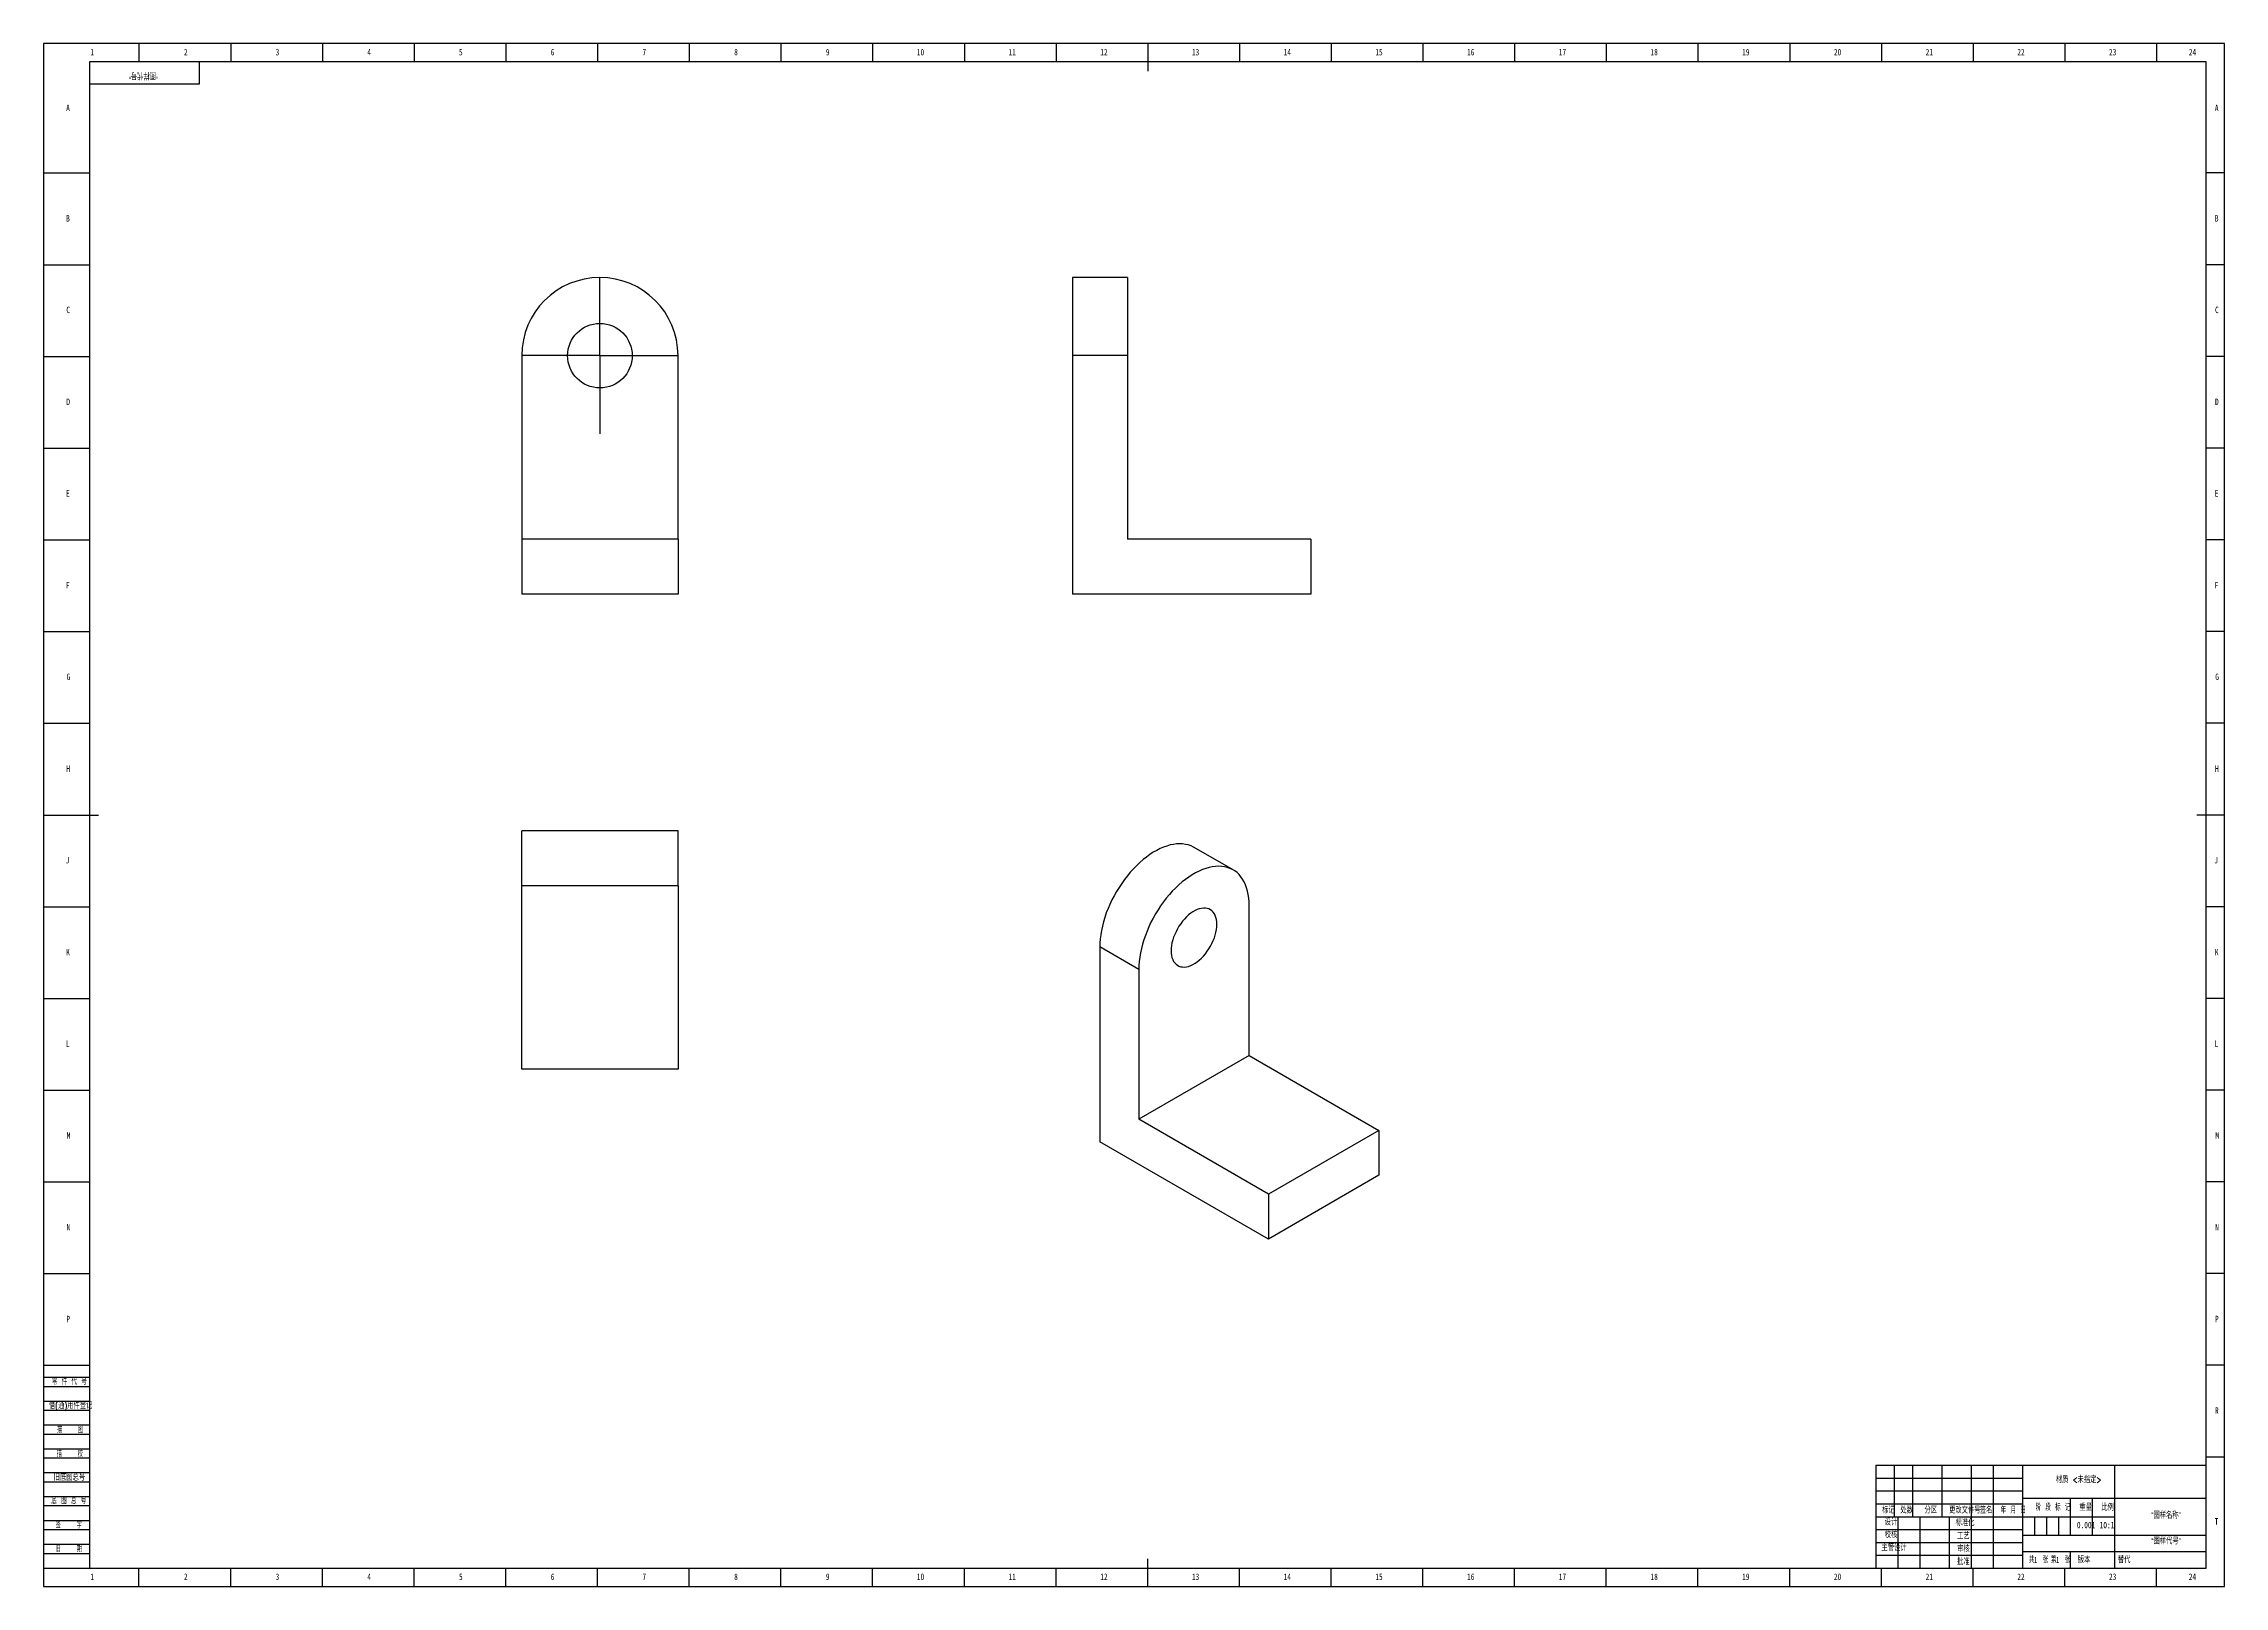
# Model space of a CAD drawing. Header units: millimetres. Extents: x 0 to 1189, y 0 to 841.
import ezdxf

# ---------------------------------------------------------------- set-up
doc = ezdxf.new("R2010")
doc.units = ezdxf.units.MM
for name, color, linetype in [('10', 7, 'Continuous'), ('5', 7, 'Continuous'), ('9', 7, 'Continuous'), ('SLD-0', 7, 'Continuous')]:
    doc.layers.add(name, color=color, linetype=linetype)
doc.styles.add('SLDTEXTSTYLE0', font='TXT', dxfattribs={"width": 0.7, "bigfont": 'bigfont'})
doc.styles.add('SLDTEXTSTYLE1', font='TXT', dxfattribs={"width": 0.6, "bigfont": 'bigfont'})
doc.styles.add('SLDTEXTSTYLE2', font='TXT', dxfattribs={"width": 0.614286, "bigfont": 'bigfont'})
doc.styles.add('SLDTEXTSTYLE3', font='TXT', dxfattribs={"width": 0.62, "bigfont": 'bigfont'})
doc.styles.add('SLDTEXTSTYLE4', font='TXT', dxfattribs={"width": 0.566667, "bigfont": 'bigfont'})
doc.styles.add('SLDTEXTSTYLE5', font='TXT', dxfattribs={"width": 0.7})

# ---------------------------------------------------------------- blocks, each defined once
blk = doc.blocks.new('SW_CENTERMARKSYMBOL_0')
at = {"layer": '10', "color": 0}
for p, q in [((0, 25), (0, 42.6)), ((0, 0), (0, 25)), ((-25, 0), (-42.6, 0)), ((0, 0), (-25, 0)), ((0, 0), (0, -25)), ((0, 0), (25, 0)), ((25, 0), (42.6, 0)), ((0, -25), (0, -42.6))]:
    blk.add_line(p, q, dxfattribs=at)

msp = doc.modelspace()

# ---------------------------------------------------------------- linework, layer by layer
at = {"color": 7, "linetype": 'Continuous', "lineweight": 25}
for p, q in [((590.9, 713.5), (560.9, 713.5)), ((560.9, 713.5), (560.9, 670.9)), ((590.9, 713.5), (590.9, 670.9)), ((260.7, 670.9), (260.7, 570.9)), ((345.9, 570.9), (345.9, 670.9)), ((590.9, 670.9), (560.9, 670.9)), ((560.9, 670.9), (560.9, 540.9)), ((590.9, 670.9), (590.9, 570.9)), ((260.7, 570.9), (260.7, 540.9)), ((345.9, 570.9), (260.7, 570.9)), ((345.9, 570.9), (345.9, 540.9)), ((690.9, 570.9), (590.9, 570.9)), ((690.9, 570.9), (690.9, 540.9)), ((345.9, 540.9), (260.7, 540.9)), ((690.9, 540.9), (560.9, 540.9)), ((260.7, 381.9), (260.7, 411.9)), ((345.9, 411.9), (260.7, 411.9)), ((345.9, 381.9), (345.9, 411.9)), ((648.5, 390.6), (627.3, 402.8)), ((345.9, 381.9), (260.7, 381.9)), ((260.7, 281.9), (260.7, 381.9)), ((345.9, 381.9), (345.9, 281.9)), ((657.3, 289.4), (657.3, 371.1)), ((597.1, 336.3), (575.9, 348.6)), ((575.9, 348.6), (575.9, 242.4)), ((597.1, 336.3), (597.1, 254.7)), ((657.3, 289.4), (597.1, 254.7)), ((657.3, 289.4), (728, 248.6)), ((345.9, 281.9), (260.7, 281.9)), ((667.8, 213.8), (597.1, 254.7)), ((667.8, 189.3), (575.9, 242.4)), ((728, 248.6), (667.8, 213.8)), ((728, 248.6), (728, 224.1)), ((728, 224.1), (667.8, 189.3)), ((667.8, 213.8), (667.8, 189.3))]:
    msp.add_line(p, q, dxfattribs=at)
at = {"color": 7, "linetype": 'Continuous', "lineweight": 25, "flags": 128}
for points in [[(627.3, 402.8), (626.9, 403), (625.6, 403.7), (624.1, 404.2), (622.6, 404.5), (621, 404.8), (619.4, 404.8), (617.7, 404.8), (616, 404.5), (614.2, 404.2), (612.4, 403.6), (610.6, 403), (608.8, 402.2), (606.9, 401.2), (605, 400.2), (603.2, 399), (601.4, 397.6), (599.5, 396.2), (597.7, 394.6), (596, 393), (594.2, 391.2), (592.5, 389.3), (590.9, 387.4), (589.3, 385.3), (587.8, 383.2), (586.4, 381), (585, 378.8), (583.7, 376.5), (582.5, 374.2), (581.4, 371.8), (580.4, 369.5), (579.4, 367.1), (578.6, 364.7), (577.9, 362.3), (577.3, 359.9), (576.8, 357.6), (576.4, 355.2), (576.1, 353), (575.9, 350.7), (575.9, 348.6)], [(657.3, 371.1), (657.3, 373.2), (657.1, 375.2), (656.8, 377.2), (656.4, 379), (655.9, 380.8), (655.3, 382.5), (654.6, 384), (653.7, 385.5), (652.8, 386.8), (651.8, 388), (650.7, 389.1), (649.4, 390), (648.2, 390.8), (646.8, 391.4), (645.3, 391.9), (643.8, 392.3), (642.3, 392.5), (640.6, 392.6), (638.9, 392.5), (637.2, 392.3), (635.4, 391.9), (633.6, 391.4), (631.8, 390.7), (630, 389.9), (628.1, 389), (626.3, 387.9), (624.4, 386.7), (622.6, 385.4), (620.7, 384), (618.9, 382.4), (617.2, 380.7), (615.4, 379), (613.8, 377.1), (612.1, 375.1), (610.6, 373.1), (609, 371), (607.6, 368.8), (606.2, 366.6), (604.9, 364.3), (603.7, 362), (602.6, 359.6), (601.6, 357.2), (600.7, 354.8), (599.8, 352.4), (599.1, 350), (598.5, 347.7), (598, 345.3), (597.6, 343), (597.3, 340.7), (597.1, 338.5), (597.1, 336.3)], [(639.6, 360.9), (639.6, 362.2), (639.4, 363.5), (639.1, 364.6), (638.7, 365.7), (638.3, 366.7), (637.7, 367.5), (637, 368.2), (636.2, 368.8), (635.3, 369.3), (634.4, 369.6), (633.4, 369.7), (632.4, 369.8), (631.3, 369.6), (630.1, 369.4), (629, 368.9), (627.8, 368.4), (626.6, 367.7), (625.4, 366.9), (624.3, 366), (623.1, 364.9), (622, 363.8), (621, 362.6), (620, 361.2), (619, 359.9), (618.2, 358.4), (617.4, 356.9), (616.7, 355.4), (616.1, 353.9), (615.6, 352.4), (615.2, 350.9), (615, 349.4), (614.8, 347.9), (614.7, 346.5), (614.8, 345.2), (615, 343.9), (615.2, 342.8), (615.6, 341.7), (616.1, 340.7), (616.7, 339.9), (617.4, 339.2), (618.2, 338.6), (619, 338.1), (620, 337.8), (621, 337.7), (622, 337.6), (623.1, 337.8), (624.3, 338), (625.4, 338.5), (626.6, 339), (627.8, 339.7), (629, 340.5), (630.1, 341.4), (631.3, 342.5), (632.4, 343.6), (633.4, 344.8), (634.4, 346.2), (635.3, 347.5), (636.2, 349), (637, 350.5), (637.7, 352), (638.3, 353.5), (638.7, 355), (639.1, 356.5), (639.4, 358), (639.6, 359.5), (639.6, 360.9)]]:
    msp.add_lwpolyline(points, dxfattribs=at)
at = {"color": 7, "linetype": 'Continuous', "lineweight": 25}
msp.add_circle((303.3, 670.9), 17.6, dxfattribs=at)
msp.add_arc((303.3, 670.9), 42.6, 0, 180, dxfattribs=at)
at = {"layer": '5', "color": 7}
for p, q in [((1189, 841), (0, 841)), ((0, 841), (0, 0)), ((1189, 0), (1189, 841)), ((0, 114), (25, 114)), ((0, 109), (25, 109)), ((0, 101), (25, 101)), ((0, 96), (25, 96)), ((0, 88), (25, 88)), ((0, 83), (25, 83)), ((0, 75), (25, 75)), ((0, 70), (25, 70)), ((0, 62), (25, 62)), ((0, 57), (25, 57)), ((0, 49), (25, 49)), ((999, 59), (1079, 59)), ((999, 52), (1079, 52)), ((0, 44), (25, 44)), ((0, 36), (25, 36)), ((1085.5, 38), (1085.5, 28)), ((1092, 38), (1092, 28)), ((1098.5, 38), (1098.5, 28)), ((0, 31), (25, 31)), ((0, 23), (25, 23)), ((0, 18), (25, 18)), ((0, 0), (1189, 0))]:
    msp.add_line(p, q, dxfattribs=at)
at = {"layer": '5'}
for p, q in [((52, 841), (52, 831.1)), ((102, 841), (102, 831.1)), ((152, 841), (152, 831.1)), ((202, 841), (202, 831.1)), ((252, 841), (252, 831.1)), ((302, 841), (302, 831.1)), ((352, 841), (352, 831.1)), ((402, 841), (402, 831.1)), ((452, 841), (452, 831.1)), ((502, 841), (502, 831.1)), ((552, 841), (552, 831.1)), ((652, 841), (652, 831.1)), ((702, 841), (702, 831.1)), ((752, 841), (752, 831.1)), ((802, 841), (802, 831.1)), ((852, 841), (852, 831.1)), ((902, 841), (902, 831.1)), ((952, 841), (952, 831.1)), ((1002, 841), (1002, 831.1)), ((1052, 841), (1052, 831.1)), ((1102, 841), (1102, 831.1)), ((1152, 841), (1152, 831.1)), ((0, 770.5), (25, 770.5)), ((1189, 770.5), (1179, 770.5)), ((0, 720.5), (25, 720.5)), ((1189, 720.5), (1179, 720.5)), ((0, 670.5), (25, 670.5)), ((1189, 670.5), (1179, 670.5)), ((0, 620.5), (25, 620.5)), ((1189, 620.5), (1179, 620.5)), ((0, 570.5), (25, 570.5)), ((1189, 570.5), (1179, 570.5)), ((0, 520.5), (25, 520.5)), ((1189, 520.5), (1179, 520.5)), ((0, 470.5), (25, 470.5)), ((1189, 470.5), (1179, 470.5)), ((0, 370.5), (25, 370.5)), ((1189, 370.5), (1179, 370.5)), ((0, 320.5), (25, 320.5)), ((1189, 320.5), (1179, 320.5)), ((0, 270.5), (25, 270.5)), ((1189, 270.5), (1179, 270.5)), ((0, 220.5), (25, 220.5)), ((1189, 220.5), (1179, 220.5)), ((0, 170.5), (25, 170.5)), ((1189, 170.5), (1179, 170.5)), ((0, 120.5), (25, 120.5)), ((1189, 120.5), (1179, 120.5)), ((1189, 70.5), (1179, 70.5)), ((52, 0), (52, 10)), ((102, 0), (102, 10)), ((152, 0), (152, 10)), ((202, 0), (202, 10)), ((252, 0), (252, 10)), ((302, 0), (302, 10)), ((352, 0), (352, 10)), ((402, 0), (402, 10)), ((452, 0), (452, 10)), ((502, 0), (502, 10)), ((552, 0), (552, 10)), ((652, 0), (652, 10)), ((702, 0), (702, 10)), ((752, 0), (752, 10)), ((802, 0), (802, 10)), ((852, 0), (852, 10)), ((902, 0), (902, 10)), ((952, 0), (952, 10)), ((1002, 0), (1002, 10)), ((1052, 0), (1052, 10)), ((1102, 0), (1102, 10)), ((1152, 0), (1152, 10))]:
    msp.add_line(p, q, dxfattribs=at)
at = {"layer": '5', "lineweight": 25}
for p, q in [((602, 841), (602, 826)), ((0, 420.5), (30, 420.5)), ((1189, 420.5), (1174, 420.5)), ((602, 0), (602, 15)), ((1105, 19), (1105, 10))]:
    msp.add_line(p, q, dxfattribs=at)
at = {"layer": '5', "color": 7, "lineweight": 25}
for p, q in [((1179, 831.1), (25, 831.1)), ((25, 831.1), (25, 10)), ((85, 819), (85, 831)), ((1179, 10), (1179, 831.1)), ((25, 819), (85, 819)), ((999, 66), (1179, 66)), ((999, 66), (999, 10)), ((1009, 66), (1009, 38)), ((1019, 66), (1019, 38)), ((1035, 66), (1035, 38)), ((1051, 66), (1051, 10)), ((1063, 66), (1063, 10)), ((1079, 66), (1079, 10)), ((1129, 66), (1129, 38)), ((1079, 48), (1179, 48)), ((1105, 48), (1105, 28)), ((1117, 48), (1117, 28)), ((999, 45), (1079, 45)), ((999, 38), (1129, 38)), ((1011, 38), (1011, 10)), ((1023, 38), (1023, 10)), ((1039, 38), (1039, 10)), ((1129, 38), (1129, 10)), ((999, 31), (1079, 31)), ((999, 24), (1079, 24)), ((1079, 28), (1179, 28)), ((999, 17), (1079, 17)), ((1079, 19), (1179, 19)), ((0, 10), (1179, 10))]:
    msp.add_line(p, q, dxfattribs=at)

# ---------------------------------------------------------------- block references
at = {"layer": '10'}
msp.add_blockref('SW_CENTERMARKSYMBOL_0', (303.3, 670.9), dxfattribs=at)

# ---------------------------------------------------------------- texts
at = {"layer": '10', "char_height": 3.5}
for s, insert, attachment_point, style in [('1', (26.5, 838.1), 2, 'SLDTEXTSTYLE5'), ('2', (77.5, 838.1), 2, 'SLDTEXTSTYLE5'), ('3', (127.5, 838.1), 2, 'SLDTEXTSTYLE5'), ('4', (177.5, 838.1), 2, 'SLDTEXTSTYLE5'), ('5', (227.5, 838.1), 2, 'SLDTEXTSTYLE5'), ('6', (277.5, 838.1), 2, 'SLDTEXTSTYLE5'), ('7', (327.5, 838.1), 2, 'SLDTEXTSTYLE5'), ('8', (377.5, 838.1), 2, 'SLDTEXTSTYLE5'), ('9', (427.5, 838.1), 2, 'SLDTEXTSTYLE5'), ('10', (478.1, 838.1), 2, 'SLDTEXTSTYLE5'), ('11', (528.1, 838.1), 2, 'SLDTEXTSTYLE5'), ('12', (578.1, 838.1), 2, 'SLDTEXTSTYLE5'), ('13', (628.1, 838.1), 2, 'SLDTEXTSTYLE5'), ('14', (678.1, 838.1), 2, 'SLDTEXTSTYLE5'), ('15', (728.1, 838.1), 2, 'SLDTEXTSTYLE5'), ('16', (778.1, 838.1), 2, 'SLDTEXTSTYLE5'), ('17', (828.1, 838.1), 2, 'SLDTEXTSTYLE5'), ('18', (878.1, 838.1), 2, 'SLDTEXTSTYLE5'), ('19', (928.1, 838.1), 2, 'SLDTEXTSTYLE5'), ('20', (978.1, 838.1), 2, 'SLDTEXTSTYLE5'), ('21', (1028.1, 838.1), 2, 'SLDTEXTSTYLE5'), ('22', (1078.1, 838.1), 2, 'SLDTEXTSTYLE5'), ('23', (1128.1, 838.1), 2, 'SLDTEXTSTYLE5'), ('24', (1171.6, 838.1), 2, 'SLDTEXTSTYLE5'), ('A', (13.3, 807.7), 2, 'SLDTEXTSTYLE5'), ('A', (1184.8, 807.7), 2, 'SLDTEXTSTYLE5'), ('B', (13.3, 747.5), 2, 'SLDTEXTSTYLE5'), ('B', (1184.8, 747.5), 2, 'SLDTEXTSTYLE5'), ('C', (13.4, 697.6), 2, 'SLDTEXTSTYLE5'), ('C', (1184.9, 697.6), 2, 'SLDTEXTSTYLE5'), ('D', (13.4, 647.5), 2, 'SLDTEXTSTYLE5'), ('D', (1184.9, 647.5), 2, 'SLDTEXTSTYLE5'), ('E', (13.3, 597.6), 2, 'SLDTEXTSTYLE5'), ('E', (1184.8, 597.6), 2, 'SLDTEXTSTYLE5'), ('F', (13.2, 547.5), 2, 'SLDTEXTSTYLE5'), ('F', (1184.7, 547.5), 2, 'SLDTEXTSTYLE5'), ('G', (13.5, 497.6), 2, 'SLDTEXTSTYLE5'), ('G', (1185, 497.6), 2, 'SLDTEXTSTYLE5'), ('H', (13.4, 447.5), 2, 'SLDTEXTSTYLE5'), ('H', (1184.9, 447.5), 2, 'SLDTEXTSTYLE5'), ('J', (13, 397.6), 2, 'SLDTEXTSTYLE5'), ('J', (1184.5, 397.6), 2, 'SLDTEXTSTYLE5'), ('K', (13.3, 347.5), 2, 'SLDTEXTSTYLE5'), ('K', (1184.8, 347.5), 2, 'SLDTEXTSTYLE5'), ('L', (13.2, 297.6), 2, 'SLDTEXTSTYLE5'), ('L', (1184.7, 297.6), 2, 'SLDTEXTSTYLE5'), ('M', (13.6, 247.5), 2, 'SLDTEXTSTYLE5'), ('M', (1185.1, 247.5), 2, 'SLDTEXTSTYLE5'), ('N', (13.5, 197.6), 2, 'SLDTEXTSTYLE5'), ('N', (1185, 197.6), 2, 'SLDTEXTSTYLE5'), ('P', (13.4, 147.5), 2, 'SLDTEXTSTYLE5'), ('P', (1184.9, 147.5), 2, 'SLDTEXTSTYLE5'), ('R', (1184.9, 97.6), 2, 'SLDTEXTSTYLE5'), ('\\M+18DDE质 <\\M+196A2\\M+18E77\\M+192E8>', (1109.5, 59.9), 2, 'SLDTEXTSTYLE0'), ('\\M+18167图样\\M+196BC\\M+18FCC\\M+18168', (1157.2, 40.5), 2, 'SLDTEXTSTYLE0'), ('T', (1184.7, 37.2), 2, 'SLDTEXTSTYLE5'), ('\\M+18D5A\\M+18A6A', (1007.2, 29.9), 2, 'SLDTEXTSTYLE0'), ('0.001', (1113.6, 35.2), 2, 'SLDTEXTSTYLE5'), ('\\M+18167图样\\M+191E3\\M+18D86\\M+18168', (1157.2, 26.4), 2, 'SLDTEXTSTYLE0'), ('\\M+18EE5\\M+18AC7设计', (1008.9, 22.8), 2, 'SLDTEXTSTYLE0'), ('1', (1085.1, 16.2), 1, 'SLDTEXTSTYLE5'), ('1', (1097.1, 16.2), 1, 'SLDTEXTSTYLE5'), ('1', (26.5, 7), 2, 'SLDTEXTSTYLE5'), ('2', (77.5, 7), 2, 'SLDTEXTSTYLE5'), ('3', (127.5, 7), 2, 'SLDTEXTSTYLE5'), ('4', (177.5, 7), 2, 'SLDTEXTSTYLE5'), ('5', (227.5, 7), 2, 'SLDTEXTSTYLE5'), ('6', (277.5, 7), 2, 'SLDTEXTSTYLE5'), ('7', (327.5, 7), 2, 'SLDTEXTSTYLE5'), ('8', (377.5, 7), 2, 'SLDTEXTSTYLE5'), ('9', (427.5, 7), 2, 'SLDTEXTSTYLE5'), ('10', (478.1, 7), 2, 'SLDTEXTSTYLE5'), ('11', (528.1, 7), 2, 'SLDTEXTSTYLE5'), ('12', (578.1, 7), 2, 'SLDTEXTSTYLE5'), ('13', (628.1, 7), 2, 'SLDTEXTSTYLE5'), ('14', (678.1, 7), 2, 'SLDTEXTSTYLE5'), ('15', (728.1, 7), 2, 'SLDTEXTSTYLE5'), ('16', (778.1, 7), 2, 'SLDTEXTSTYLE5'), ('17', (828.1, 7), 2, 'SLDTEXTSTYLE5'), ('18', (878.1, 7), 2, 'SLDTEXTSTYLE5'), ('19', (928.1, 7), 2, 'SLDTEXTSTYLE5'), ('20', (978.1, 7), 2, 'SLDTEXTSTYLE5'), ('21', (1028.1, 7), 2, 'SLDTEXTSTYLE5'), ('22', (1078.1, 7), 2, 'SLDTEXTSTYLE5'), ('23', (1128.1, 7), 2, 'SLDTEXTSTYLE5'), ('24', (1171.6, 7), 2, 'SLDTEXTSTYLE5')]:
    msp.add_mtext(s, dxfattribs=dict(at, insert=insert, attachment_point=attachment_point, style=style))
at = {"layer": '10', "color": 7, "insert": (1112.5, 16.2), "char_height": 3.5, "attachment_point": 2, "style": 'SLDTEXTSTYLE0'}
msp.add_mtext('\\M+194C5\\M+1967B', dxfattribs=at)
at = {"layer": '9', "color": 7, "char_height": 3.5}
for s, insert, attachment_point, style in [('\\M+197EB \\M+18C8F \\M+191E3 \\M+18D86', (4.5, 113.4), 1, 'SLDTEXTSTYLE2'), ('\\M+18ED8(\\M+192CA)\\M+19770\\M+18C8F\\M+1936F记', (2.9, 100.3), 1, 'SLDTEXTSTYLE0'), ('\\M+19560    图', (14.4, 87.2), 2, 'SLDTEXTSTYLE4'), ('\\M+19560    \\M+18D5A', (14.3, 74.1), 2, 'SLDTEXTSTYLE4'), ('\\M+18B8C\\M+192EA图总\\M+18D86', (5.5, 61.2), 1, 'SLDTEXTSTYLE0'), ('\\M+192EA 图 总 \\M+18D86', (4.2, 48.4), 1, 'SLDTEXTSTYLE2'), ('标记', (1005.8, 43.3), 2, 'SLDTEXTSTYLE0'), ('设计', (1007.2, 36.8), 2, 'SLDTEXTSTYLE0'), ('处\\M+19094', (1015.8, 43.3), 2, 'SLDTEXTSTYLE0'), ('\\M+195AA\\M+18BE6', (1028.9, 43.3), 2, 'SLDTEXTSTYLE0'), ('\\M+18D58\\M+189FC\\M+195B6\\M+18C8F\\M+18D86', (1047.5, 43.3), 2, 'SLDTEXTSTYLE0'), ('标\\M+18F79\\M+189BB', (1047.6, 36.4), 2, 'SLDTEXTSTYLE0'), ('签\\M+196BC', (1059.1, 43.3), 2, 'SLDTEXTSTYLE0'), ('\\M+1944E \\M+18C8E \\M+193FA', (1073.9, 43.3), 2, 'SLDTEXTSTYLE3'), ('阶 \\M+19269 标 记', (1095.5, 44.8), 2, 'SLDTEXTSTYLE2'), ('\\M+18F64\\M+197CA', (1113.4, 44.8), 2, 'SLDTEXTSTYLE0'), ('\\M+194E4\\M+197E1', (1125.3, 44.8), 2, 'SLDTEXTSTYLE0'), ('签    \\M+18E9A', (13.7, 35.2), 2, 'SLDTEXTSTYLE4'), ('\\M+18D48艺', (1046.7, 29.2), 2, 'SLDTEXTSTYLE0'), ('\\M+193FA    \\M+18AFA', (13.8, 22.2), 2, 'SLDTEXTSTYLE4'), ('\\M+194E1\\M+18F79', (1046.7, 15.2), 2, 'SLDTEXTSTYLE0'), ('审\\M+18A6A', (1046.7, 22.2), 2, 'SLDTEXTSTYLE0'), ('\\M+18BA4  张', (1087.7, 16.2), 2, 'SLDTEXTSTYLE1'), ('\\M+191E6  张', (1099.7, 16.2), 2, 'SLDTEXTSTYLE1')]:
    msp.add_mtext(s, dxfattribs=dict(at, insert=insert, attachment_point=attachment_point, style=style))
at = {"layer": 'SLD-0', "insert": (54.4, 821.9), "char_height": 3.5, "attachment_point": 2, "rotation": 180, "style": 'SLDTEXTSTYLE0'}
msp.add_mtext('\\M+18167图样\\M+191E3\\M+18D86\\M+18168', dxfattribs=at)
at = {"layer": 'SLD-0', "char_height": 3.5}
for s, insert, attachment_point, style in [('10:1', (1125, 35.2), 2, 'SLDTEXTSTYLE5'), ('\\M+191D6\\M+191E3', (1130.9, 16.2), 1, 'SLDTEXTSTYLE0')]:
    msp.add_mtext(s, dxfattribs=dict(at, insert=insert, attachment_point=attachment_point, style=style))

doc.saveas('drawing.dxf')
